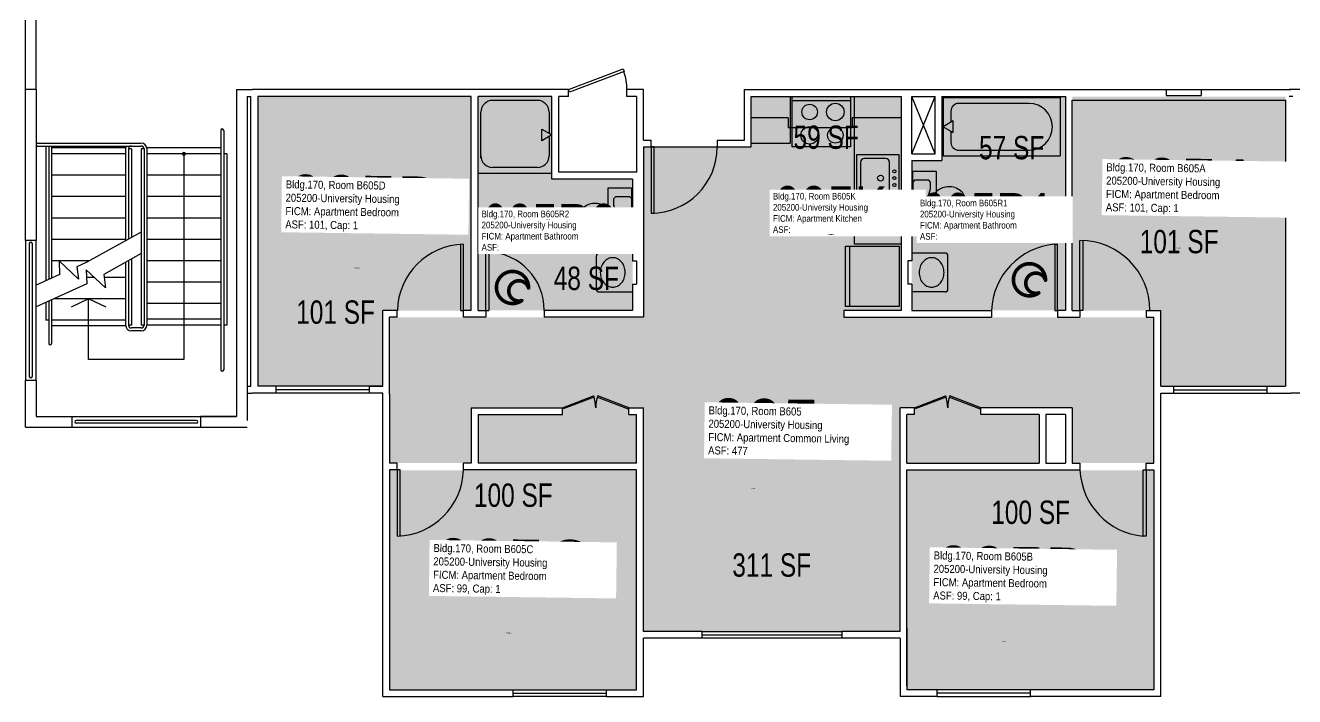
# Model space of a CAD drawing. Header units: inches. Extents: x -89 to 3167, y -84 to 1655.
# Drawn here: x 1360 to 2012, y -50 to 295 of the extents above; entities that cross this region are included whole.
import ezdxf
from ezdxf.enums import TextEntityAlignment as Align

# ---------------------------------------------------------------- set-up
doc = ezdxf.new("R2010")
doc.units = ezdxf.units.IN
doc.header["$LTSCALE"] = 10
doc.header["$MEASUREMENT"] = 0
doc.layers.get('0').update_dxf_attribs({"linetype": 'CONTINUOUS'})
for name, color, linetype in [('A-DOOR', 2, 'CONTINUOUS'), ('A-FLOR', 3, 'CONTINUOUS'), ('A-GLAZ', 1, 'CONTINUOUS'), ('A-IDEN-ICON', 4, 'CONTINUOUS'), ('A-IDEN-RNUM', 7, 'CONTINUOUS'), ('A-IDEN-SNUM', 4, 'CONTINUOUS'), ('A-IDEN-VNUM', 4, 'CONTINUOUS'), ('A-WALL', 5, 'CONTINUOUS'), ('AREA-TEXT', 3, 'CONTINUOUS'), ('Rooms-Category-Color', 7, 'CONTINUOUS'), ('Rooms-College-Color', 7, 'CONTINUOUS'), ('Rooms-Department-Color', 7, 'CONTINUOUS'), ('Rooms-Division-Color', 7, 'CONTINUOUS'), ('Rooms-Information', 7, 'CONTINUOUS')]:
    doc.layers.add(name, color=color, linetype=linetype)
doc.styles.add('CP_AREA', font='arial.ttf', dxfattribs={"height": 15})
doc.styles.add('CP_ROOMSNUMBER', font='arial.ttf', dxfattribs={"height": 1})
doc.styles.add('CP_ROOMVNUMBER', font='arial.ttf', dxfattribs={"width": 0.85, "height": 0.075})

# ---------------------------------------------------------------- blocks, each defined once
blk = doc.blocks.new('CPBATH')
at = {"color": 0, "linetype": 'ByBlock', "const_width": 0.0127}
for points in [[(0.0571, 0.0168, 0.861492), (-0.0551, 0, 1)], [(-0.0551, 0, 0.726902), (0.0487, -0.0337, 1)], [(0.0571, 0.0168, 0.729002), (-0.0084, -0.0042, 1)], [(-0.0084, -0.0042, 0.609468), (0.0487, -0.0337, 1)]]:
    blk.add_lwpolyline(points, format="xyb", dxfattribs=at)
at = {"color": 0, "linetype": 'ByBlock', "const_width": 0.00637}
for points in [[(0.0544, 0.0152, 1), (0.0599, 0.0184, 1)], [(0.0459, -0.0353, 1), (0.0515, -0.0321, 1)]]:
    blk.add_lwpolyline(points, format="xyb", close=True, dxfattribs=at)

msp = doc.modelspace()

# ---------------------------------------------------------------- hatches: boundary and pattern name
at = {"layer": 'Rooms-Category-Color', "true_color": 0x728ef3}
for points in [[(1543.59, 108.85), (1479.34, 108.83), (1479.3, 257.83), (1589.05, 257.86), (1589.08, 147.86), (1543.58, 147.85)], [(1630.46, 258.06), (1630.46, 215.56), (1671.96, 215.56), (1671.96, 148.06), (1592.46, 148.06), (1592.46, 258.06)], [(1732.96, 258.06), (1809.96, 258.06), (1809.96, 148.06), (1732.96, 148.06)], [(1830.96, 258.06), (1894.46, 258.06), (1894.46, 148.06), (1815.46, 148.06), (1815.46, 225.06), (1830.96, 225.06)], [(1898.05, 257.93), (2007.8, 257.96), (2007.84, 108.96), (1943.59, 108.94), (1943.58, 147.94), (1898.08, 147.93)], [(1546.96, 69.56), (1546.96, 144.56), (1677.46, 144.56), (1677.46, 232.06), (1732.96, 232.06), (1732.96, 148.06), (1780.47, 148.06), (1780.47, 144.56), (1939.96, 144.56), (1939.96, 69.56), (1897.96, 69.56), (1897.96, 98.06), (1850.96, 98.06), (1850.96, 94.56), (1880.96, 94.56), (1880.96, 69.56), (1812.96, 69.56), (1812.96, 94.56), (1816.96, 94.56), (1816.96, 98.06), (1809.46, 98.06), (1809.46, -16.94), (1677.46, -16.94), (1677.46, 98.06), (1669.96, 98.06), (1669.96, 94.56), (1673.96, 94.56), (1673.96, 69.56), (1592.46, 69.56), (1592.46, 94.56), (1635.96, 94.56), (1635.96, 98.06), (1588.96, 98.06), (1588.96, 69.56)], [(1674.1, 65.88), (1547.1, 65.85), (1547.13, -47.15), (1674.13, -47.12)], [(1813.1, 65.91), (1940.1, 65.94), (1940.13, -47.06), (1813.13, -47.09)]]:
    msp.add_hatch(color=171, dxfattribs=at).paths.add_polyline_path(points)
at = {"layer": 'Rooms-College-Color', "true_color": 0xadadad}
for points in [[(1543.59, 108.85), (1479.34, 108.83), (1479.3, 257.83), (1589.05, 257.86), (1589.08, 147.86), (1543.58, 147.85)], [(1630.46, 258.06), (1630.46, 215.56), (1671.96, 215.56), (1671.96, 148.06), (1592.46, 148.06), (1592.46, 258.06)], [(1732.96, 258.06), (1809.96, 258.06), (1809.96, 148.06), (1732.96, 148.06)], [(1830.96, 258.06), (1894.46, 258.06), (1894.46, 148.06), (1815.46, 148.06), (1815.46, 225.06), (1830.96, 225.06)], [(1898.05, 257.93), (2007.8, 257.96), (2007.84, 108.96), (1943.59, 108.94), (1943.58, 147.94), (1898.08, 147.93)], [(1546.96, 69.56), (1546.96, 144.56), (1677.46, 144.56), (1677.46, 232.06), (1732.96, 232.06), (1732.96, 148.06), (1780.47, 148.06), (1780.47, 144.56), (1939.96, 144.56), (1939.96, 69.56), (1897.96, 69.56), (1897.96, 98.06), (1850.96, 98.06), (1850.96, 94.56), (1880.96, 94.56), (1880.96, 69.56), (1812.96, 69.56), (1812.96, 94.56), (1816.96, 94.56), (1816.96, 98.06), (1809.46, 98.06), (1809.46, -16.94), (1677.46, -16.94), (1677.46, 98.06), (1669.96, 98.06), (1669.96, 94.56), (1673.96, 94.56), (1673.96, 69.56), (1592.46, 69.56), (1592.46, 94.56), (1635.96, 94.56), (1635.96, 98.06), (1588.96, 98.06), (1588.96, 69.56)], [(1674.1, 65.88), (1547.1, 65.85), (1547.13, -47.15), (1674.13, -47.12)], [(1813.1, 65.91), (1940.1, 65.94), (1940.13, -47.06), (1813.13, -47.09)]]:
    msp.add_hatch(color=253, dxfattribs=at).paths.add_polyline_path(points)
at = {"layer": 'Rooms-Department-Color', "true_color": 0x604aed}
for points in [[(1543.59, 108.85), (1479.34, 108.83), (1479.3, 257.83), (1589.05, 257.86), (1589.08, 147.86), (1543.58, 147.85)], [(1630.46, 258.06), (1630.46, 215.56), (1671.96, 215.56), (1671.96, 148.06), (1592.46, 148.06), (1592.46, 258.06)], [(1732.96, 258.06), (1809.96, 258.06), (1809.96, 148.06), (1732.96, 148.06)], [(1830.96, 258.06), (1894.46, 258.06), (1894.46, 148.06), (1815.46, 148.06), (1815.46, 225.06), (1830.96, 225.06)], [(1898.05, 257.93), (2007.8, 257.96), (2007.84, 108.96), (1943.59, 108.94), (1943.58, 147.94), (1898.08, 147.93)], [(1546.96, 69.56), (1546.96, 144.56), (1677.46, 144.56), (1677.46, 232.06), (1732.96, 232.06), (1732.96, 148.06), (1780.47, 148.06), (1780.47, 144.56), (1939.96, 144.56), (1939.96, 69.56), (1897.96, 69.56), (1897.96, 98.06), (1850.96, 98.06), (1850.96, 94.56), (1880.96, 94.56), (1880.96, 69.56), (1812.96, 69.56), (1812.96, 94.56), (1816.96, 94.56), (1816.96, 98.06), (1809.46, 98.06), (1809.46, -16.94), (1677.46, -16.94), (1677.46, 98.06), (1669.96, 98.06), (1669.96, 94.56), (1673.96, 94.56), (1673.96, 69.56), (1592.46, 69.56), (1592.46, 94.56), (1635.96, 94.56), (1635.96, 98.06), (1588.96, 98.06), (1588.96, 69.56)], [(1674.1, 65.88), (1547.1, 65.85), (1547.13, -47.15), (1674.13, -47.12)], [(1813.1, 65.91), (1940.1, 65.94), (1940.13, -47.06), (1813.13, -47.09)]]:
    msp.add_hatch(color=173, dxfattribs=at).paths.add_polyline_path(points)
at = {"layer": 'Rooms-Division-Color', "true_color": 0x604aed}
for points in [[(1543.59, 108.85), (1479.34, 108.83), (1479.3, 257.83), (1589.05, 257.86), (1589.08, 147.86), (1543.58, 147.85)], [(1630.46, 258.06), (1630.46, 215.56), (1671.96, 215.56), (1671.96, 148.06), (1592.46, 148.06), (1592.46, 258.06)], [(1732.96, 258.06), (1809.96, 258.06), (1809.96, 148.06), (1732.96, 148.06)], [(1830.96, 258.06), (1894.46, 258.06), (1894.46, 148.06), (1815.46, 148.06), (1815.46, 225.06), (1830.96, 225.06)], [(1898.05, 257.93), (2007.8, 257.96), (2007.84, 108.96), (1943.59, 108.94), (1943.58, 147.94), (1898.08, 147.93)], [(1546.96, 69.56), (1546.96, 144.56), (1677.46, 144.56), (1677.46, 232.06), (1732.96, 232.06), (1732.96, 148.06), (1780.47, 148.06), (1780.47, 144.56), (1939.96, 144.56), (1939.96, 69.56), (1897.96, 69.56), (1897.96, 98.06), (1850.96, 98.06), (1850.96, 94.56), (1880.96, 94.56), (1880.96, 69.56), (1812.96, 69.56), (1812.96, 94.56), (1816.96, 94.56), (1816.96, 98.06), (1809.46, 98.06), (1809.46, -16.94), (1677.46, -16.94), (1677.46, 98.06), (1669.96, 98.06), (1669.96, 94.56), (1673.96, 94.56), (1673.96, 69.56), (1592.46, 69.56), (1592.46, 94.56), (1635.96, 94.56), (1635.96, 98.06), (1588.96, 98.06), (1588.96, 69.56)], [(1674.1, 65.88), (1547.1, 65.85), (1547.13, -47.15), (1674.13, -47.12)], [(1813.1, 65.91), (1940.1, 65.94), (1940.13, -47.06), (1813.13, -47.09)]]:
    msp.add_hatch(color=173, dxfattribs=at).paths.add_polyline_path(points)

# ---------------------------------------------------------------- linework, layer by layer
for p, q in [((1622.96, 256.03), (1599.96, 256.03)), ((1752.96, 258.06), (1752.96, 234.06)), ((1753.96, 232.06), (1753.96, 258.06)), ((1753.96, 255.99), (1783.96, 255.99)), ((1783.96, 258.06), (1783.96, 232.06)), ((1785.96, 182.06), (1785.96, 258.06)), ((1831.58, 257.44), (1831.58, 227.44)), ((1831.58, 257.44), (1891.83, 257.44)), ((1891.83, 257.44), (1891.83, 227.44)), ((1593.96, 226.53), (1593.96, 250.03)), ((1628.96, 250.03), (1628.96, 239.15)), ((1835.6, 250.47), (1835.6, 244.76)), ((1875.77, 254.49), (1839.62, 254.49)), ((1751.96, 246.99), (1732.96, 246.99)), ((1751.96, 246.99), (1751.96, 242.06)), ((1751.96, 242.06), (1784.89, 242.06)), ((1809.96, 246.99), (1784.89, 246.99)), ((1784.89, 246.99), (1784.89, 242.06)), ((1836.78, 245.44), (1831.58, 242.44)), ((1831.58, 242.44), (1836.78, 239.44)), ((1836.78, 239.44), (1836.78, 245.44)), ((1625.26, 235.28), (1625.26, 241.28)), ((1625.26, 241.28), (1630.46, 238.28)), ((1630.46, 238.28), (1625.26, 235.28)), ((1628.96, 237.42), (1628.96, 227.53)), ((1835.6, 240.12), (1835.6, 234.4)), ((1732.96, 234.06), (1752.96, 234.06)), ((1783.96, 232.06), (1753.96, 232.06)), ((1839.62, 230.39), (1875.77, 230.39)), ((1787.05, 228.11), (1787.05, 204.11)), ((1809.05, 228.11), (1787.05, 228.11)), ((1789.05, 224.11), (1789.05, 208.11)), ((1802.05, 226.11), (1791.05, 226.11)), ((1804.05, 208.11), (1804.05, 224.11)), ((1809.05, 204.11), (1809.05, 228.11)), ((1831.58, 227.44), (1891.83, 227.44)), ((1592.46, 218.56), (1630.46, 218.56)), ((1622.96, 221.53), (1599.96, 221.53)), ((1816.08, 219.65), (1828.08, 219.65)), ((1816.08, 189.65), (1816.08, 219.65)), ((1828.08, 219.65), (1828.08, 189.65)), ((1659.33, 211.15), (1671.33, 211.15)), ((1659.33, 181.15), (1659.33, 211.15)), ((1671.33, 211.15), (1671.33, 181.15)), ((1816.96, 214.94), (1816.08, 214.06)), ((1816.08, 214.06), (1816.08, 195.24)), ((1823.91, 215.06), (1817.26, 215.06)), ((1824.1, 207.12), (1825.08, 210.56)), ((1825.08, 214.06), (1824.21, 214.94)), ((1825.08, 210.56), (1825.08, 214.06)), ((1662.33, 205.56), (1663.21, 206.44)), ((1662.33, 202.12), (1662.33, 205.56)), ((1663.51, 206.56), (1670.16, 206.56)), ((1670.46, 206.44), (1671.33, 205.56)), ((1671.33, 205.56), (1671.33, 186.74)), ((1809.05, 204.11), (1787.05, 204.11)), ((1802.05, 206.11), (1791.05, 206.11)), ((1824.08, 202.12), (1824.08, 207)), ((1663.32, 198.62), (1662.35, 202.01)), ((1663.33, 193.62), (1663.33, 198.5)), ((1825.08, 198.56), (1824.1, 202.01)), ((1825.08, 195.24), (1825.08, 198.56)), ((1662.33, 186.74), (1662.33, 190)), ((1662.35, 190.12), (1663.32, 193.51)), ((1828.08, 189.65), (1816.08, 189.65)), ((1816.21, 194.94), (1817.08, 194.06)), ((1817.08, 194.06), (1824.08, 194.06)), ((1824.08, 194.06), (1824.96, 194.94)), ((1663.33, 185.56), (1662.46, 186.44)), ((1670.16, 185.56), (1663.33, 185.56)), ((1671.21, 186.44), (1670.46, 185.69)), ((1654.83, 177.56), (1671.96, 177.56)), ((1671.33, 181.15), (1659.33, 181.15)), ((1781.46, 150.06), (1781.46, 181.06)), ((1781.46, 181.06), (1808.96, 181.06)), ((1783.71, 150.06), (1783.71, 181.06)), ((1809.96, 182.06), (1785.96, 182.06)), ((1808.96, 181.06), (1808.96, 150.06)), ((1832.57, 177.56), (1815.45, 177.56)), ((1653.33, 159.06), (1653.33, 176.06)), ((1834.07, 159.06), (1834.07, 176.06)), ((1654.83, 157.56), (1671.96, 157.56)), ((1832.57, 157.56), (1815.45, 157.56)), ((1808.96, 150.06), (1781.46, 150.06))]:
    msp.add_line(p, q)
for centre, radius in [((1776.18, 250.06), 4.5), ((1762.96, 250.06), 4), ((1762.96, 238.06), 4.5), ((1776.18, 238.06), 4), ((1799.43, 216.06), 1.5), ((1806.55, 219.56), 0.791), ((1806.55, 216.06), 0.791), ((1806.55, 212.56), 0.791)]:
    msp.add_circle(centre, radius)
for centre, radius, start, end in [((1599.96, 250.03), 6, 90, 180), ((1622.96, 250.03), 6, 0, 90), ((1839.62, 250.47), 4.02, 90, 180), ((1875.77, 242.44), 12.05, 270, 90), ((1839.62, 234.4), 4.02, 180, 270), ((1599.96, 227.53), 6, 180, 270), ((1622.96, 227.53), 6, 270, 0), ((1791.05, 224.11), 2, 90, 180), ((1802.05, 224.11), 2, 0, 90), ((1817.26, 214.64), 0.418, 90, 135), ((1823.91, 214.64), 0.418, 45, 90), ((1833.19, 203.91), 7.26, 129.47246, 153.29881), ((1834.03, 202.88), 8.59, 108.83538, 129.47246), ((1834.58, 201.27), 10.29, 90, 108.83538), ((1835.1, 203.71), 7.87, 71.16462, 93.77544), ((1834.6, 202.23), 9.43, 50.52754, 71.16462), ((1835.98, 203.91), 7.26, 26.70119, 50.52754), ((1652.82, 193.73), 9.43, 108.83538, 129.47246), ((1652.32, 195.21), 7.87, 86.22456, 108.83538), ((1652.83, 192.77), 10.29, 71.16462, 90), ((1653.38, 194.38), 8.59, 50.52754, 71.16462), ((1663.51, 206.14), 0.418, 90, 135), ((1670.16, 206.14), 0.418, 45, 90), ((1791.05, 208.11), 2, 180, 270), ((1802.05, 208.11), 2, 270, 0), ((1824.5, 207), 0.418, 164.0546, 180), ((1831.89, 204.56), 5.8, 153.29881, 180), ((1831.89, 204.56), 5.8, 180, 206.70119), ((1837.28, 204.56), 5.8, 0, 26.70119), ((1837.28, 204.56), 5.8, 333.29881, 0), ((1650.14, 196.06), 5.8, 153.29881, 180), ((1650.14, 196.06), 5.8, 180, 206.70119), ((1651.44, 195.41), 7.26, 129.47246, 153.29881), ((1654.23, 195.41), 7.26, 26.70119, 50.52754), ((1655.53, 196.06), 5.8, 0, 26.70119), ((1655.53, 196.06), 5.8, 333.29881, 0), ((1662.75, 202.12), 0.418, 180, 195.9454), ((1662.92, 198.5), 0.418, 0, 15.9454), ((1824.5, 202.12), 0.418, 180, 195.9454), ((1833.19, 205.22), 7.26, 206.70119, 230.52754), ((1834.03, 206.24), 8.59, 230.52754, 251.16462), ((1834.58, 207.86), 10.29, 251.16462, 270), ((1834.58, 207.86), 10.29, 270, 288.83538), ((1835.13, 206.24), 8.59, 288.83538, 309.47246), ((1835.98, 205.22), 7.26, 309.47246, 333.29881), ((1651.44, 196.72), 7.26, 206.70119, 230.52754), ((1652.28, 197.74), 8.59, 230.52754, 251.16462), ((1652.83, 199.36), 10.29, 251.16462, 270), ((1652.83, 199.36), 10.29, 270, 288.83538), ((1653.38, 197.74), 8.59, 288.83538, 309.47246), ((1654.23, 196.72), 7.26, 309.47246, 333.29881), ((1662.92, 193.62), 0.418, 344.0546, 0), ((1816.5, 195.24), 0.418, 180, 225), ((1824.67, 195.24), 0.418, 315, 0), ((1662.75, 186.74), 0.418, 180, 225), ((1670.16, 185.98), 0.418, 270, 315), ((1670.92, 186.74), 0.418, 315, 0), ((1654.83, 176.06), 1.5, 90, 180), ((1832.57, 176.06), 1.5, 0, 90), ((1664.34, 167.56), 9, 160.77064, 180), ((1663.06, 168.01), 7.65, 139.89909, 160.77064), ((1662.25, 168.69), 6.59, 116.19159, 139.89909), ((1661.73, 169.74), 5.42, 90, 116.19159), ((1661.73, 169.74), 5.42, 63.80841, 90), ((1661.22, 168.69), 6.59, 40.10091, 63.80841), ((1660.41, 168.01), 7.65, 19.22936, 40.10091), ((1659.13, 167.56), 9, 0, 19.22936), ((1828.27, 167.56), 9, 160.77064, 180), ((1827, 168.01), 7.65, 139.89909, 160.77064), ((1826.19, 168.69), 6.59, 116.19159, 139.89909), ((1825.67, 169.74), 5.42, 90, 116.19159), ((1825.67, 169.74), 5.42, 63.80841, 90), ((1825.15, 168.69), 6.59, 40.10091, 63.80841), ((1824.34, 168.01), 7.65, 19.22936, 40.10091), ((1823.07, 167.56), 9, 0, 19.22936), ((1664.34, 167.56), 9, 180, 199.22936), ((1663.06, 167.12), 7.65, 199.22936, 220.10091), ((1660.41, 167.12), 7.65, 319.89909, 340.77064), ((1659.13, 167.56), 9, 340.77064, 0), ((1828.27, 167.56), 9, 180, 199.22936), ((1827, 167.12), 7.65, 199.22936, 220.10091), ((1824.34, 167.12), 7.65, 319.89909, 340.77064), ((1823.07, 167.56), 9, 340.77064, 0), ((1654.83, 159.06), 1.5, 180, 270), ((1662.25, 166.44), 6.59, 220.10091, 243.80841), ((1661.73, 165.38), 5.42, 243.80841, 270), ((1661.73, 165.38), 5.42, 270, 296.19159), ((1661.22, 166.44), 6.59, 296.19159, 319.89909), ((1826.19, 166.44), 6.59, 220.10091, 243.80841), ((1825.67, 165.38), 5.42, 243.80841, 270), ((1825.67, 165.38), 5.42, 270, 296.19159), ((1825.15, 166.44), 6.59, 296.19159, 319.89909), ((1832.57, 159.06), 1.5, 270, 0)]:
    msp.add_arc(centre, radius, start, end)
at = {"layer": 'A-DOOR'}
for p, q in [((1638.96, 261.56), (1667.03, 272.15)), ((1667.53, 270.83), (1639.46, 260.24)), ((1667.03, 272.15), (1667.53, 270.83)), ((1639.46, 260.24), (1638.96, 261.56)), ((1681.46, 232.06), (1715.46, 232.06)), ((1682.96, 232.06), (1681.46, 232.06)), ((1681.46, 232.06), (1681.46, 198.06)), ((1682.96, 198.06), (1682.96, 232.06)), ((1681.46, 198.06), (1682.96, 198.06)), ((1901.96, 148.06), (1901.96, 184.06)), ((1903.46, 184.06), (1903.46, 148.06)), ((1583.46, 182.06), (1583.46, 148.06)), ((1584.96, 148.06), (1584.96, 182.06)), ((1596.46, 148.06), (1596.46, 178.06)), ((1596.46, 178.06), (1597.96, 178.06)), ((1597.96, 178.06), (1597.96, 148.06)), ((1888.96, 182.06), (1888.96, 148.06)), ((1888.96, 182.06), (1890.46, 182.06)), ((1890.46, 148.06), (1890.46, 182.06)), ((1583.46, 148.06), (1584.96, 148.06)), ((1596.46, 148.06), (1597.96, 148.06)), ((1888.96, 148.06), (1890.46, 148.06)), ((1903.46, 148.06), (1901.96, 148.06)), ((1635.96, 98.06), (1651.83, 104.15)), ((1636.21, 97.4), (1635.96, 98.06)), ((1652.09, 103.49), (1636.21, 97.4)), ((1651.83, 104.15), (1652.09, 103.49)), ((1654.09, 104.15), (1653.83, 103.49)), ((1653.83, 103.49), (1669.71, 97.4)), ((1669.96, 98.06), (1654.09, 104.15)), ((1669.71, 97.4), (1669.96, 98.06)), ((1816.96, 98.06), (1832.83, 104.15)), ((1817.21, 97.4), (1816.96, 98.06)), ((1833.09, 103.49), (1817.21, 97.4)), ((1832.83, 104.15), (1833.09, 103.49)), ((1835.09, 104.15), (1834.83, 103.49)), ((1834.83, 103.49), (1850.71, 97.4)), ((1850.96, 98.06), (1835.09, 104.15)), ((1850.71, 97.4), (1850.96, 98.06)), ((1550.96, 66.06), (1550.96, 32.06)), ((1552.46, 66.06), (1550.96, 66.06)), ((1552.46, 32.06), (1552.46, 66.06)), ((1934.46, 66.06), (1935.96, 66.06)), ((1934.46, 32.06), (1934.46, 66.06)), ((1935.96, 66.06), (1935.96, 32.06)), ((1935.96, 32.06), (1934.46, 32.06))]:
    msp.add_line(p, q, dxfattribs=at)
for centre, radius, start, end in [((1641.76, 261.93), 27.2, 359.22408, 19.05218), ((1681.46, 232.06), 34, 270, 0), ((1901.96, 148.06), 36, 0, 90), ((1585.92, 147.1), 34.97, 91.57576, 178.42424), ((1596.69, 148.32), 29.77, 359.51034, 87.55206), ((1892.06, 146.56), 35.64, 94.99827, 177.58607), ((1635.96, 98.06), 17, 0, 20.97746), ((1669.96, 98.06), 17, 159.02254, 180), ((1816.96, 98.06), 17, 0, 20.97746), ((1850.96, 98.06), 17, 159.02254, 180), ((1550, 67.02), 34.97, 271.57576, 358.42424), ((1937.6, 67.6), 35.67, 182.4645, 264.95117)]:
    msp.add_arc(centre, radius, start, end, dxfattribs=at)
at = {"layer": 'A-FLOR'}
for p, q in [((1827.46, 228.56), (1815.46, 258.06)), ((1815.46, 228.56), (1827.46, 258.06)), ((1460.21, 240.56), (1460.21, 117.56)), ((1461.71, 240.56), (1461.71, 117.56)), ((1365.96, 234.06), (1419.21, 234.06)), ((1365.96, 232.56), (1419.21, 232.56)), ((1370.21, 232.56), (1370.21, 163.25)), ((1371.71, 232.56), (1371.71, 163.93)), ((1411.21, 231.56), (1373.17, 231.56)), ((1373.21, 232.56), (1373.21, 164.61)), ((1411.21, 228.56), (1373.21, 228.56)), ((1411.21, 231.56), (1411.21, 183.89)), ((1412.71, 231.06), (1412.71, 184.72)), ((1414.21, 231.06), (1412.71, 231.06)), ((1414.21, 231.06), (1414.21, 185.56)), ((1419.21, 231.06), (1419.21, 140.56)), ((1420.71, 231.06), (1419.21, 231.06)), ((1420.71, 231.06), (1420.71, 140.56)), ((1460.21, 231.56), (1422.17, 231.56)), ((1422.21, 231.06), (1422.21, 140.56)), ((1460.21, 228.56), (1422.21, 228.56)), ((1441.21, 228.56), (1441.21, 122.77)), ((1463.21, 228.56), (1461.71, 228.56)), ((1463.21, 228.56), (1463.21, 140.56)), ((1411.21, 217.56), (1373.21, 217.56)), ((1460.21, 217.56), (1422.21, 217.56)), ((1411.21, 206.56), (1373.21, 206.56)), ((1460.21, 206.56), (1422.21, 206.56)), ((1411.21, 195.56), (1373.21, 195.56)), ((1460.21, 195.56), (1422.21, 195.56)), ((1411.21, 184.56), (1373.21, 184.56)), ((1419.21, 188.34), (1391.29, 172.8)), ((1460.21, 184.56), (1422.21, 184.56)), ((1361.71, 182.38), (1361.71, 114.17)), ((1363.21, 182.38), (1363.21, 114.17)), ((1419.21, 177.27), (1400.11, 166.45)), ((1392.66, 173.56), (1373.21, 173.56)), ((1386.95, 164.16), (1377, 173.54)), ((1377, 173.54), (1377.29, 166.32)), ((1391.29, 172.8), (1386.18, 170.49)), ((1386.18, 170.49), (1386.95, 164.16)), ((1411.21, 172.74), (1411.21, 140.56)), ((1412.71, 173.59), (1412.71, 140.56)), ((1414.21, 174.44), (1414.21, 140.56)), ((1460.21, 173.56), (1422.21, 173.56)), ((1377.29, 166.46), (1365.21, 160.99)), ((1400.94, 159.6), (1390.99, 168.98)), ((1390.99, 168.98), (1391.29, 161.75)), ((1395.14, 165.06), (1391.4, 165.06)), ((1400.11, 166.45), (1400.94, 159.6)), ((1411.21, 165.06), (1400.53, 165.06)), ((1391.29, 161.75), (1365.21, 149.94)), ((1460.21, 162.56), (1422.21, 162.56)), ((1370.21, 152.21), (1370.21, 143.06)), ((1371.71, 152.89), (1371.71, 131.06)), ((1373.21, 153.57), (1373.21, 131.06)), ((1411.21, 154.06), (1374.56, 154.06)), ((1392.21, 154.06), (1383.21, 149.67)), ((1392.21, 122.77), (1392.21, 154.06)), ((1401.21, 149.67), (1392.21, 154.06)), ((1460.21, 151.56), (1422.21, 151.56)), ((1371.71, 143.06), (1370.21, 143.06)), ((1411.21, 143.06), (1373.21, 143.06)), ((1411.21, 140.06), (1373.21, 140.06)), ((1414.21, 140.56), (1412.71, 140.56)), ((1419.21, 139.06), (1414.21, 139.06)), ((1419.21, 137.56), (1414.21, 137.56)), ((1420.71, 140.56), (1419.21, 140.56)), ((1460.21, 143.56), (1422.21, 143.56)), ((1460.21, 140.56), (1422.21, 140.56)), ((1463.21, 140.56), (1461.71, 140.56)), ((1441.21, 122.77), (1392.21, 122.77)), ((1447.6, 91.56), (1385.82, 91.56)), ((1447.6, 90.06), (1385.82, 90.06))]:
    msp.add_line(p, q, dxfattribs=at)
for centre, radius, start, end in [((1460.96, 240.56), 0.75, 0, 180), ((1365.96, 233.31), 0.75, 90, 270), ((1414.21, 231.06), 3, 150, 180), ((1414.21, 231.06), 1.5, 90, 180), ((1414.21, 231.06), 3, 90, 90.0008), ((1419.21, 231.06), 3, 0, 90), ((1419.21, 231.06), 1.5, 0, 90), ((1441.21, 228.56), 0.75, 90, 270), ((1441.21, 228.56), 0.75, 270, 90), ((1362.46, 182.38), 0.75, 0, 180), ((1414.21, 140.56), 3, 180, 270), ((1414.21, 140.56), 1.5, 180, 270), ((1419.21, 140.56), 1.5, 270, 0), ((1419.21, 140.56), 3, 270, 0), ((1372.46, 131.06), 0.75, 180, 0), ((1460.96, 117.56), 0.75, 180, 0), ((1362.46, 114.17), 0.75, 180, 0), ((1385.82, 90.81), 0.75, 90, 270), ((1447.6, 90.81), 0.75, 270, 90)]:
    msp.add_arc(centre, radius, start, end, dxfattribs=at)
at = {"layer": 'A-GLAZ'}
for p, q in [((1536.71, 109.06), (1488.71, 109.06)), ((1536.71, 107.31), (1488.71, 107.31)), ((1536.71, 105.56), (1488.71, 105.56)), ((1950.21, 109.06), (1998.21, 109.06)), ((1950.21, 107.31), (1998.21, 107.31)), ((1950.21, 105.56), (1998.21, 105.56)), ((1707.46, -16.94), (1779.46, -16.94)), ((1707.46, -18.69), (1779.46, -18.69)), ((1779.46, -20.44), (1707.46, -20.44)), ((1610.46, -46.94), (1658.46, -46.94)), ((1610.46, -48.69), (1658.46, -48.69)), ((1658.46, -50.44), (1610.46, -50.44)), ((1876.46, -46.94), (1828.46, -46.94)), ((1876.46, -48.69), (1828.46, -48.69)), ((1828.46, -50.44), (1876.46, -50.44))]:
    msp.add_line(p, q, dxfattribs=at)
at = {"layer": 'A-WALL', "extrusion": (0.000313141, -5.52153e-05, 1)}
for p, q in [((1359.71, 261.56), (1359.71, 357.06)), ((1365.21, 261.56), (1365.21, 351.56)), ((1473.71, 261.56), (1476.46, 261.56)), ((1473.71, 258.06), (1475.71, 258.06)), ((1475.71, 109.06), (1475.71, 258.06)), ((1473.71, 109.06), (1475.71, 109.06)), ((1473.71, 105.56), (1476.46, 105.56))]:
    msp.add_line(p, q, dxfattribs=at)
at = {"layer": 'A-WALL'}
for p, q in [((1359.71, 184.06), (1359.71, 261.56)), ((1365.21, 261.56), (1359.71, 261.56)), ((1365.21, 261.56), (1365.21, 184.06)), ((1468.21, 261.56), (1468.21, 93.56)), ((1468.21, 261.56), (1473.71, 261.56)), ((1638.96, 261.56), (1476.46, 261.56)), ((1638.96, 258.06), (1638.96, 261.56)), ((1677.46, 261.56), (1668.96, 261.56)), ((1668.96, 258.06), (1668.96, 261.56)), ((1677.46, 235.56), (1677.46, 261.56)), ((1729.46, 261.56), (1946.21, 261.56)), ((1729.46, 235.56), (1729.46, 261.56)), ((1946.21, 261.56), (1946.21, 258.56)), ((1946.21, 261.56), (1964.21, 261.56)), ((1964.21, 261.56), (1964.21, 258.56)), ((1964.21, 261.56), (2010.46, 261.56)), ((2011.46, 261.56), (2009.46, 261.56)), ((2056.71, 261.56), (2010.46, 261.56)), ((1473.71, 258.06), (1473.71, 105.56)), ((1588.96, 258.06), (1479.21, 258.06)), ((1479.21, 258.06), (1479.21, 109.06)), ((1588.96, 148.06), (1588.96, 258.06)), ((1592.46, 148.06), (1592.46, 258.06)), ((1630.46, 258.06), (1592.46, 258.06)), ((1630.46, 215.56), (1630.46, 258.06)), ((1633.96, 219.06), (1633.96, 258.06)), ((1638.96, 258.06), (1633.96, 258.06)), ((1673.96, 258.06), (1668.96, 258.06)), ((1673.96, 258.06), (1673.96, 219.06)), ((1732.96, 232.06), (1732.96, 258.06)), ((1732.96, 258.06), (1809.96, 258.06)), ((1809.96, 258.06), (1809.96, 148.06)), ((1815.46, 228.56), (1815.46, 258.06)), ((1815.46, 258.06), (1827.46, 258.06)), ((1827.46, 228.56), (1827.46, 258.06)), ((1830.96, 258.06), (1830.96, 225.06)), ((1830.96, 258.06), (1894.46, 258.06)), ((1894.46, 258.06), (1894.46, 148.06)), ((1897.96, 148.06), (1897.96, 256.06)), ((1897.96, 256.06), (2007.71, 256.06)), ((1946.21, 258.56), (1964.21, 258.56)), ((2007.71, 256.06), (2007.71, 109.06)), ((2011.46, 258.06), (2009.46, 258.06)), ((1677.46, 235.56), (1681.46, 235.56)), ((1681.46, 232.06), (1681.46, 235.56)), ((1715.46, 235.56), (1715.46, 232.06)), ((1715.46, 235.56), (1729.46, 235.56)), ((1677.46, 232.06), (1681.46, 232.06)), ((1677.46, 232.06), (1677.46, 144.56)), ((1715.46, 232.06), (1732.96, 232.06)), ((1815.46, 228.56), (1827.46, 228.56)), ((1815.46, 225.06), (1815.46, 173.56)), ((1815.46, 225.06), (1830.96, 225.06)), ((1671.96, 215.56), (1630.46, 215.56)), ((1673.96, 219.06), (1633.96, 219.06)), ((1671.96, 215.56), (1671.96, 173.56)), ((1365.21, 184.06), (1359.71, 184.06)), ((1359.71, 184.06), (1359.71, 142.06)), ((1365.21, 142.06), (1365.21, 184.06)), ((1671.96, 173.56), (1673.96, 173.56)), ((1673.96, 173.56), (1673.96, 161.56)), ((1813.45, 173.56), (1813.45, 161.56)), ((1815.46, 173.56), (1813.45, 173.56)), ((1671.96, 161.56), (1673.96, 161.56)), ((1671.96, 161.56), (1671.96, 148.06)), ((1815.46, 161.56), (1813.45, 161.56)), ((1815.46, 161.56), (1815.46, 148.06)), ((1543.46, 109.06), (1543.46, 148.06)), ((1550.96, 148.06), (1543.46, 148.06)), ((1546.96, 105.06), (1546.96, 144.56)), ((1550.96, 144.56), (1546.96, 144.56)), ((1550.96, 144.56), (1550.96, 148.06)), ((1588.96, 148.06), (1584.96, 148.06)), ((1584.96, 144.56), (1584.96, 148.06)), ((1596.46, 144.56), (1584.96, 144.56)), ((1592.46, 148.06), (1596.46, 148.06)), ((1596.46, 148.06), (1596.46, 144.56)), ((1596.46, 148.06), (1596.46, 144.56)), ((1671.96, 148.06), (1626.46, 148.06)), ((1626.46, 148.06), (1626.46, 144.56)), ((1677.46, 144.56), (1626.46, 144.56)), ((1809.96, 148.06), (1780.47, 148.06)), ((1780.47, 148.06), (1780.47, 144.56)), ((1780.47, 144.56), (1809.96, 144.56)), ((1809.96, 144.56), (1856.46, 144.56)), ((1815.46, 148.06), (1856.46, 148.06)), ((1833.08, 148.06), (1852.46, 148.06)), ((1856.46, 148.06), (1856.46, 144.56)), ((1894.46, 148.06), (1890.46, 148.06)), ((1890.46, 148.06), (1890.46, 144.56)), ((1890.46, 144.56), (1901.96, 144.56)), ((1897.96, 148.06), (1901.96, 148.06)), ((1901.96, 148.06), (1901.96, 144.56)), ((1901.96, 148.06), (1901.96, 144.56)), ((1935.96, 148.06), (1943.46, 148.06)), ((1935.96, 148.06), (1935.96, 144.56)), ((1935.96, 144.56), (1939.96, 144.56)), ((1939.96, 105.56), (1939.96, 144.56)), ((1943.46, 109.06), (1943.46, 148.06)), ((1359.71, 142.06), (1359.71, 112.06)), ((1365.21, 112.06), (1365.21, 142.06)), ((1359.71, 88.06), (1359.71, 112.06)), ((1365.21, 112.06), (1359.71, 112.06)), ((1365.21, 112.06), (1365.21, 93.56)), ((1473.71, 105.56), (1473.71, 91.56)), ((1488.71, 105.56), (1476.46, 105.56)), ((1488.71, 109.06), (1479.21, 109.06)), ((1488.71, 105.56), (1488.71, 109.06)), ((1536.71, 105.56), (1536.71, 109.06)), ((1543.46, 109.06), (1536.71, 109.06)), ((1536.71, 109.06), (1543.46, 109.06)), ((1543.46, 105.56), (1536.71, 105.56)), ((1543.46, -50.44), (1543.46, 105.56)), ((1546.96, 105.06), (1546.96, 69.56)), ((1939.96, 69.56), (1939.96, 105.56)), ((1943.46, 109.06), (1950.21, 109.06)), ((1943.46, 105.56), (1950.21, 105.56)), ((1943.46, -50.44), (1943.46, 105.56)), ((1950.21, 105.56), (1950.21, 109.06)), ((1998.21, 105.56), (1998.21, 109.06)), ((1998.21, 109.06), (2007.71, 109.06)), ((1998.21, 105.56), (2010.46, 105.56)), ((2022.71, 105.56), (2010.46, 105.56)), ((1588.96, 98.06), (1588.96, 69.56)), ((1588.96, 98.06), (1635.96, 98.06)), ((1635.96, 94.56), (1635.96, 98.06)), ((1669.96, 98.06), (1677.46, 98.06)), ((1669.96, 94.56), (1669.96, 98.06)), ((1677.46, -16.94), (1677.46, 98.06)), ((1809.46, -16.94), (1809.46, 98.06)), ((1816.96, 98.06), (1809.46, 98.06)), ((1816.96, 94.56), (1816.96, 98.06)), ((1897.96, 98.06), (1850.96, 98.06)), ((1850.96, 94.56), (1850.96, 98.06)), ((1897.96, 98.06), (1897.96, 69.56)), ((1365.21, 93.56), (1383.71, 93.56)), ((1383.71, 93.56), (1449.71, 93.56)), ((1383.71, 88.06), (1383.71, 93.56)), ((1449.71, 93.56), (1468.21, 93.56)), ((1468.21, 93.56), (1449.71, 93.56)), ((1449.71, 93.56), (1449.71, 88.06)), ((1592.46, 94.56), (1592.46, 69.56)), ((1592.46, 94.56), (1635.96, 94.56)), ((1669.96, 94.56), (1673.96, 94.56)), ((1673.96, 69.56), (1673.96, 94.56)), ((1812.96, 69.56), (1812.96, 94.56)), ((1816.96, 94.56), (1812.96, 94.56)), ((1880.96, 94.56), (1850.96, 94.56)), ((1880.96, 94.56), (1880.96, 69.56)), ((1894.46, 94.56), (1884.46, 94.56)), ((1884.46, 94.56), (1884.46, 69.56)), ((1894.46, 94.56), (1894.46, 69.56)), ((1359.71, 88.06), (1383.71, 88.06)), ((1383.71, 88.06), (1449.71, 88.06)), ((1449.71, 88.06), (1473.71, 88.06)), ((1550.96, 69.56), (1546.96, 69.56)), ((1550.96, 66.06), (1546.96, 66.06)), ((1546.96, 66.06), (1546.96, -46.94)), ((1550.96, 66.06), (1550.96, 69.56)), ((1588.96, 69.56), (1584.96, 69.56)), ((1584.96, 66.06), (1584.96, 69.56)), ((1673.96, 66.06), (1584.96, 66.06)), ((1673.96, 69.56), (1592.46, 69.56)), ((1673.96, -15.19), (1673.96, 66.06)), ((1812.96, 69.56), (1880.96, 69.56)), ((1812.96, -15.19), (1812.96, 66.06)), ((1812.96, 66.06), (1901.96, 66.06)), ((1884.46, 69.56), (1894.46, 69.56)), ((1897.96, 69.56), (1901.96, 69.56)), ((1901.96, 69.56), (1901.96, 66.06)), ((1935.96, 66.06), (1935.96, 69.56)), ((1935.96, 69.56), (1939.96, 69.56)), ((1935.96, 66.06), (1939.96, 66.06)), ((1939.96, 66.06), (1939.96, -46.94)), ((1673.96, -46.94), (1673.96, -15.19)), ((1707.46, -16.94), (1677.46, -16.94)), ((1707.46, -16.94), (1707.46, -20.44)), ((1779.46, -16.94), (1779.46, -20.44)), ((1809.46, -16.94), (1779.46, -16.94)), ((1812.96, -44.94), (1812.96, -15.19)), ((1812.96, -15.19), (1812.96, -46.94)), ((1677.46, -50.44), (1677.46, -20.44)), ((1707.46, -20.44), (1677.46, -20.44)), ((1809.46, -20.44), (1779.46, -20.44)), ((1809.46, -20.44), (1809.46, -50.44)), ((1543.46, -50.44), (1610.46, -50.44)), ((1546.96, -46.94), (1610.46, -46.94)), ((1610.46, -50.44), (1610.46, -46.94)), ((1658.46, -50.44), (1658.46, -46.94)), ((1658.46, -46.94), (1673.96, -46.94)), ((1658.46, -50.44), (1677.46, -50.44)), ((1828.46, -50.44), (1809.46, -50.44)), ((1828.46, -46.94), (1812.96, -46.94)), ((1828.46, -50.44), (1828.46, -46.94)), ((1876.46, -50.44), (1876.46, -46.94)), ((1939.96, -46.94), (1876.46, -46.94)), ((1943.46, -50.44), (1876.46, -50.44))]:
    msp.add_line(p, q, dxfattribs=at)

# ---------------------------------------------------------------- block references
at = {"layer": 'A-IDEN-ICON', "xscale": 144.0000000043199, "yscale": 144.0000000043199, "zscale": 144.0000000043199, "rotation": 341.2590816520307}
for p in [(1609.87, 159.96), (1875.69, 163.91)]:
    msp.add_blockref('CPBATH', p, dxfattribs=at)

# ---------------------------------------------------------------- texts
at = {"layer": 'A-IDEN-RNUM', "style": 'CP_ROOMSNUMBER'}
for s, p in [('0605-R2', (1627.41, 194.54)), ('0605-R1', (1857.22, 191.61)), ('0605-K0', (1772.48, 186.9))]:
    msp.add_text(s, height=0.36, dxfattribs=at).set_placement(p)
for s, rotation, p in [('0605-A0', 359.24, (1951.45, 179.99)), ('0605-D0', 359.2, (1528.77, 169.76)), ('0605-00', 359.2, (1733.08, 56.28)), ('0605-C0', 359.24, (1606.94, -17.98)), ('0605-B0', 359.2, (1862.09, -22.15))]:
    msp.add_text(s, height=0.36, rotation=rotation, dxfattribs=at).set_placement(p)
at = {"layer": 'A-IDEN-SNUM', "style": 'CP_ROOMSNUMBER'}
for s, p in [('1700B605R2', (1627.41, 194.54)), ('1700B605R1', (1857.22, 191.61)), ('1700B605K0', (1772.48, 186.9))]:
    msp.add_text(s, height=0.36, dxfattribs=at).set_placement(p)
for s, rotation, p in [('1700B605A0', 359.24, (1951.45, 179.99)), ('1700B605D0', 359.2, (1528.77, 169.76)), ('1700B60500', 359.2, (1733.08, 56.28)), ('1700B605C0', 359.24, (1606.94, -17.98)), ('1700B605B0', 359.2, (1862.09, -22.15))]:
    msp.add_text(s, height=0.36, rotation=rotation, dxfattribs=at).set_placement(p)
at = {"layer": 'A-IDEN-VNUM', "style": 'CP_ROOMVNUMBER', "width": 0.85}
for s, rotation, p in [('605A', 359.24404, (1915.22, 197.82)), ('605D', 359.24, (1493.3, 189.02)), ('605', 359.24, (1710.74, 74.02)), ('605C', 359.24, (1569.25, 2.09)), ('605B', 359.24, (1826.46, -1.72))]:
    msp.add_text(s, height=28.8, rotation=rotation, dxfattribs=at).set_placement(p)
at = {"layer": 'A-IDEN-VNUM', "style": 'CP_ROOMVNUMBER'}
for s, width, p in [('605K', 0.75, (1744.12, 187.86, 0)), ('605R2', 0.7, (1594.29, 178.74)), ('605R1', 0.7, (1819.69, 184.36))]:
    msp.add_text(s, height=24, dxfattribs=dict(at, width=width)).set_placement(p)
at = {"layer": 'AREA-TEXT', "style": 'CP_AREA', "width": 0.75}
for s, p in [('59 SF', (1771.46, 237.1)), ('57 SF', (1866.84, 231.74)), ('101 SF', (1952.95, 183.45)), ('48 SF', (1648.15, 164.57)), ('101 SF', (1519.21, 147.19)), ('100 SF', (1610.61, 53.1)), ('100 SF', (1876.61, 44.31)), ('311 SF', (1743.46, 17.19))]:
    msp.add_text(s, height=12, dxfattribs=at).set_placement(p, align=Align.MIDDLE_CENTER)

# ---------------------------------------------------------------- next in the draw order: texts
at = {"layer": 'Rooms-Information', "char_height": 4.1143, "width": 92.16, "attachment_point": 7, "style": 'CP_ROOMVNUMBER', "bg_fill": 3, "box_fill_scale": 1.5, "bg_fill_color": 256, "bg_fill_true_color": 13158600, "bg_fill_transparency": 0}
for s, insert, rotation in [('Bldg.170, Room B605A^M^J205200-University Housing^M^JFICM: Apartment Bedroom^M^JASF: 101, Cap: 1', (1915.22, 197.82), 359.24404), ('Bldg.170, Room B605D^M^J205200-University Housing^M^JFICM: Apartment Bedroom^M^JASF: 101, Cap: 1', (1493.3, 189.02), 359.24), ('Bldg.170, Room B605^M^J205200-University Housing^M^JFICM: Apartment Common Living^M^JASF: 477', (1710.74, 74.02), 359.24), ('Bldg.170, Room B605C^M^J205200-University Housing^M^JFICM: Apartment Bedroom^M^JASF: 99, Cap: 1', (1569.25, 2.09), 359.24), ('Bldg.170, Room B605B^M^J205200-University Housing^M^JFICM: Apartment Bedroom^M^JASF: 99, Cap: 1', (1826.46, -1.72), 359.24)]:
    msp.add_mtext(s, dxfattribs=dict(at, insert=insert, rotation=rotation))
at = {"layer": 'Rooms-Information', "char_height": 3.4286, "width": 76.8, "attachment_point": 7, "style": 'CP_ROOMVNUMBER', "bg_fill": 3, "box_fill_scale": 1.5, "bg_fill_color": 256, "bg_fill_true_color": 13158600, "bg_fill_transparency": 0}
for s, insert in [('Bldg.170, Room B605K^M^J205200-University Housing^M^JFICM: Apartment Kitchen^M^JASF: ', (1744.12, 187.86, 0)), ('Bldg.170, Room B605R2^M^J205200-University Housing^M^JFICM: Apartment Bathroom^M^JASF: ', (1594.29, 178.74))]:
    msp.add_mtext(s, dxfattribs=dict(at, insert=insert))

# ---------------------------------------------------------------- next in the draw order: texts
at = {"layer": 'Rooms-Information', "insert": (1819.69, 184.36), "char_height": 3.4286, "width": 76.8, "attachment_point": 7, "style": 'CP_ROOMVNUMBER', "bg_fill": 3, "box_fill_scale": 1.5, "bg_fill_color": 256, "bg_fill_true_color": 13158600, "bg_fill_transparency": 0}
msp.add_mtext('Bldg.170, Room B605R1^M^J205200-University Housing^M^JFICM: Apartment Bathroom^M^JASF: ', dxfattribs=at)

doc.saveas('drawing.dxf')
